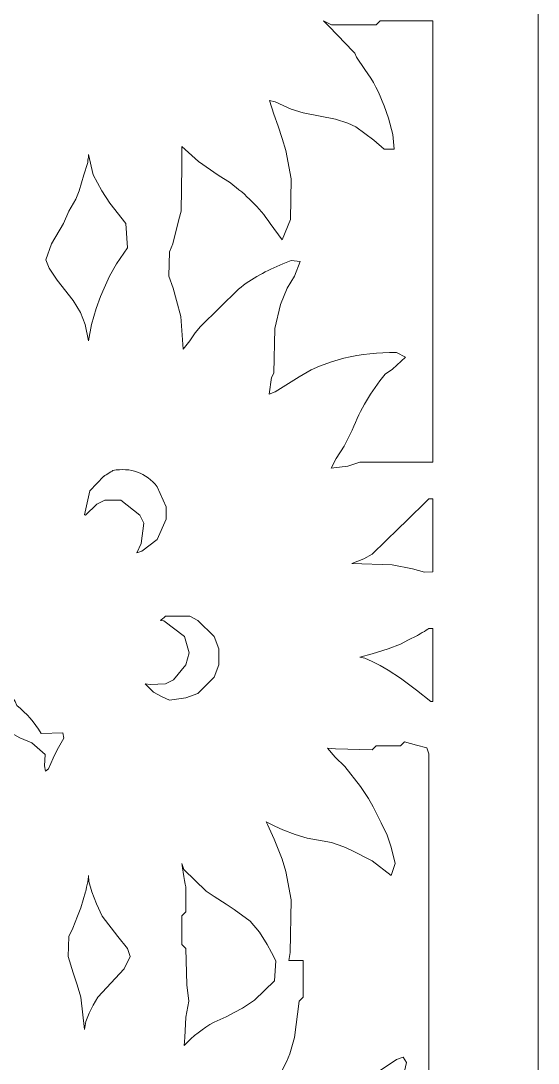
# Model space of a CAD drawing. Header units: centimetres. Extents: x -13.8 to 13.8, y -13.7 to 13.7.
# Drawn here: x 12.089 to 13.556, y -11.642 to -8.685 of the extents above; entities that cross this region are included whole.
import ezdxf

# ---------------------------------------------------------------- set-up
doc = ezdxf.new("R2010")
doc.units = ezdxf.units.CM
doc.header["$MEASUREMENT"] = 0
doc.layers.add('Layer 1', color=7, linetype='Continuous')

msp = doc.modelspace()

# ---------------------------------------------------------------- linework, layer by layer
at = {"layer": 'Layer 1', "lineweight": 0}
msp.add_lwpolyline([(0.73523, -13.67105), (13.55625, -13.67105), (13.55625, -0.86165), (0.73523, -0.86165), (0.73523, -13.67105)], close=True, dxfattribs=at)
at = {"layer": 'Layer 1', "color": 7, "lineweight": 0}
for points, knots in [([(12.94723, -8.68527), (12.94723, -8.68527), (12.97046, -8.6967), (12.97046, -8.6967), (12.97046, -8.6967), (12.97046, -8.6967), (13.09695, -8.6967), (13.09695, -8.6967), (13.09695, -8.6967), (13.09695, -8.6967), (13.10819, -8.68527), (13.10819, -8.68527), (13.10819, -8.68527), (13.10819, -8.68527), (13.25756, -8.68527), (13.25756, -8.68527), (13.25756, -8.68527), (13.25756, -8.68527), (13.25756, -9.93744), (13.25756, -9.93744), (13.25756, -9.93744), (13.25756, -9.93744), (13.05068, -9.93743), (13.05068, -9.93743), (13.05068, -9.93743), (13.05068, -9.93743), (13.0162, -9.94809), (13.0162, -9.94809), (13.0162, -9.94809), (13.0162, -9.94809), (12.96934, -9.95399), (12.96934, -9.95399), (12.96934, -9.95399), (12.96934, -9.95399), (12.98344, -9.92618), (12.98344, -9.92618), (12.98344, -9.92618), (12.98344, -9.92618), (13.00553, -9.8917), (13.00553, -9.8917), (13.00553, -9.8917), (13.00553, -9.8917), (13.02858, -9.84579), (13.02858, -9.84579), (13.02858, -9.84579), (13.05276, -9.78692), (13.08097, -9.73683), (13.12248, -9.68786), (13.12248, -9.68786), (13.12248, -9.68786), (13.14344, -9.67339), (13.14344, -9.67339), (13.14344, -9.67339), (13.14344, -9.67339), (13.18001, -9.6391), (13.18001, -9.6391), (13.18001, -9.6391), (13.18001, -9.6391), (13.15411, -9.62558), (13.15411, -9.62558), (13.15411, -9.62558), (13.10249, -9.62653), (13.05486, -9.63055), (13.00457, -9.64159), (13.00457, -9.64159), (13.00457, -9.64159), (12.97009, -9.65244), (12.97009, -9.65244), (12.97009, -9.65244), (12.97009, -9.65244), (12.93561, -9.66482), (12.93561, -9.66482), (12.93561, -9.66482), (12.93561, -9.66482), (12.91275, -9.67511), (12.91275, -9.67511), (12.91275, -9.67511), (12.91275, -9.67511), (12.87846, -9.69453), (12.87846, -9.69453), (12.87846, -9.69453), (12.87846, -9.69453), (12.81046, -9.73758), (12.81046, -9.73758), (12.81046, -9.73758), (12.81046, -9.73758), (12.79331, -9.74406), (12.79331, -9.74406), (12.79331, -9.74406), (12.79331, -9.74406), (12.79979, -9.69662), (12.79979, -9.69662), (12.79979, -9.69662), (12.79979, -9.69662), (12.80627, -9.68482), (12.80627, -9.68482), (12.80627, -9.68482), (12.80627, -9.68482), (12.8095, -9.55832), (12.8095, -9.55832), (12.8095, -9.55832), (12.8095, -9.55832), (12.82493, -9.48974), (12.82493, -9.48974), (12.82493, -9.48974), (12.82493, -9.48974), (12.84456, -9.44362), (12.84456, -9.44362), (12.84456, -9.44362), (12.84456, -9.44362), (12.86493, -9.40914), (12.86493, -9.40914), (12.86493, -9.40914), (12.86493, -9.40914), (12.88112, -9.36779), (12.88112, -9.36779), (12.88112, -9.36779), (12.88112, -9.36779), (12.85522, -9.36493), (12.85522, -9.36493), (12.85522, -9.36493), (12.85522, -9.36493), (12.83217, -9.37464), (12.83217, -9.37464), (12.83217, -9.37464), (12.78568, -9.3935), (12.74494, -9.41465), (12.70607, -9.44645), (12.70607, -9.44645), (12.70607, -9.44645), (12.59844, -9.55236), (12.59844, -9.55236), (12.59844, -9.55236), (12.59844, -9.55236), (12.58283, -9.5699), (12.58283, -9.5699), (12.58283, -9.5699), (12.58283, -9.5699), (12.56817, -9.59313), (12.56817, -9.59313), (12.56817, -9.59313), (12.56817, -9.59313), (12.54931, -9.6162), (12.54931, -9.6162), (12.54931, -9.6162), (12.54931, -9.6162), (12.54246, -9.52418), (12.54246, -9.52418), (12.54246, -9.52418), (12.54246, -9.52418), (12.53066, -9.47806), (12.53066, -9.47806), (12.53066, -9.47806), (12.53066, -9.47806), (12.52037, -9.44358), (12.52037, -9.44358), (12.52037, -9.44358), (12.52037, -9.44358), (12.50894, -9.4091), (12.50894, -9.4091), (12.50894, -9.4091), (12.50894, -9.4091), (12.51063, -9.34015), (12.51063, -9.34015), (12.51063, -9.34015), (12.51063, -9.34015), (12.52034, -9.3175), (12.52034, -9.3175), (12.52034, -9.3175), (12.52034, -9.3175), (12.53653, -9.24855), (12.53653, -9.24855), (12.53653, -9.24855), (12.53653, -9.24855), (12.54338, -9.22532), (12.54338, -9.22532), (12.54338, -9.22532), (12.54338, -9.22532), (12.54547, -9.09882), (12.54547, -9.09882), (12.54547, -9.09882), (12.54547, -9.09882), (12.54547, -9.04127), (12.54547, -9.04127), (12.54547, -9.04127), (12.54547, -9.04127), (12.59291, -9.08453), (12.59291, -9.08453), (12.59291, -9.08453), (12.59291, -9.08453), (12.64853, -9.12263), (12.64853, -9.12263), (12.64853, -9.12263), (12.64853, -9.12263), (12.68301, -9.14512), (12.68301, -9.14512), (12.68301, -9.14512), (12.72817, -9.17864), (12.76379, -9.2137), (12.79617, -9.25979), (12.79617, -9.25979), (12.79617, -9.25979), (12.83046, -9.30609), (12.83046, -9.30609), (12.83046, -9.30609), (12.83046, -9.30609), (12.85351, -9.24857), (12.85351, -9.24857), (12.85351, -9.24857), (12.85351, -9.24857), (12.85563, -9.13332), (12.85563, -9.13332), (12.85563, -9.13332), (12.85563, -9.13332), (12.84076, -9.05312), (12.84076, -9.05312), (12.84076, -9.05312), (12.84076, -9.05312), (12.83047, -9.01864), (12.83047, -9.01864), (12.83047, -9.01864), (12.83047, -9.01864), (12.81904, -8.98416), (12.81904, -8.98416), (12.81904, -8.98416), (12.81904, -8.98416), (12.80629, -8.94968), (12.80629, -8.94968), (12.80629, -8.94968), (12.80629, -8.94968), (12.79428, -8.91139), (12.79428, -8.91139), (12.79428, -8.91139), (12.79428, -8.91139), (12.81047, -8.9152), (12.81047, -8.9152), (12.81047, -8.9152), (12.81047, -8.9152), (12.85524, -8.9356), (12.85524, -8.9356), (12.85524, -8.9356), (12.85524, -8.9356), (12.88972, -8.94663), (12.88972, -8.94663), (12.88972, -8.94663), (12.88972, -8.94663), (12.98174, -8.96415), (12.98174, -8.96415), (12.98174, -8.96415), (12.98174, -8.96415), (13.01622, -8.97558), (13.01622, -8.97558), (13.01622, -8.97558), (13.01622, -8.97558), (13.03908, -8.98587), (13.03908, -8.98587), (13.03908, -8.98587), (13.03908, -8.98587), (13.09052, -9.02357), (13.09052, -9.02357), (13.09052, -9.02357), (13.09052, -9.02357), (13.11968, -9.0491), (13.11968, -9.0491), (13.11968, -9.0491), (13.11968, -9.0491), (13.1473, -9.04929), (13.1473, -9.04929), (13.1473, -9.04929), (13.1473, -9.04929), (13.14444, -9.00719), (13.14444, -9.00719), (13.14444, -9.00719), (13.14444, -9.00719), (13.13206, -8.9611), (13.13206, -8.9611), (13.13206, -8.9611), (13.13206, -8.9611), (13.11968, -8.92662), (13.11968, -8.92662), (13.11968, -8.92662), (13.10502, -8.88889), (13.0888, -8.85574), (13.06425, -8.82317), (13.06425, -8.82317), (13.06425, -8.82317), (13.04102, -8.78869), (13.04102, -8.78869), (13.04102, -8.78869), (13.04102, -8.78869), (13.03626, -8.77726), (13.03626, -8.77726), (13.03626, -8.77726), (13.03621, -8.77729), (12.95389, -8.69119), (12.94723, -8.68527)], [0, 0, 0, 0, 0.0133333, 0.0133333, 0.0133333, 0.0133333, 0.0266667, 0.0266667, 0.0266667, 0.0266667, 0.04, 0.04, 0.04, 0.04, 0.0533333, 0.0533333, 0.0533333, 0.0533333, 0.0666667, 0.0666667, 0.0666667, 0.0666667, 0.08, 0.08, 0.08, 0.08, 0.0933333, 0.0933333, 0.0933333, 0.0933333, 0.1066667, 0.1066667, 0.1066667, 0.1066667, 0.12, 0.12, 0.12, 0.12, 0.1333333, 0.1333333, 0.1333333, 0.1333333, 0.1466667, 0.1466667, 0.1466667, 0.1466667, 0.16, 0.16, 0.16, 0.16, 0.1733333, 0.1733333, 0.1733333, 0.1733333, 0.1866667, 0.1866667, 0.1866667, 0.1866667, 0.2, 0.2, 0.2, 0.2, 0.2133333, 0.2133333, 0.2133333, 0.2133333, 0.2266667, 0.2266667, 0.2266667, 0.2266667, 0.24, 0.24, 0.24, 0.24, 0.2533333, 0.2533333, 0.2533333, 0.2533333, 0.2666667, 0.2666667, 0.2666667, 0.2666667, 0.28, 0.28, 0.28, 0.28, 0.2933333, 0.2933333, 0.2933333, 0.2933333, 0.3066667, 0.3066667, 0.3066667, 0.3066667, 0.32, 0.32, 0.32, 0.32, 0.3333333, 0.3333333, 0.3333333, 0.3333333, 0.3466667, 0.3466667, 0.3466667, 0.3466667, 0.36, 0.36, 0.36, 0.36, 0.3733333, 0.3733333, 0.3733333, 0.3733333, 0.3866667, 0.3866667, 0.3866667, 0.3866667, 0.4, 0.4, 0.4, 0.4, 0.4133333, 0.4133333, 0.4133333, 0.4133333, 0.4266667, 0.4266667, 0.4266667, 0.4266667, 0.44, 0.44, 0.44, 0.44, 0.4533333, 0.4533333, 0.4533333, 0.4533333, 0.4666667, 0.4666667, 0.4666667, 0.4666667, 0.48, 0.48, 0.48, 0.48, 0.4933333, 0.4933333, 0.4933333, 0.4933333, 0.5066667, 0.5066667, 0.5066667, 0.5066667, 0.52, 0.52, 0.52, 0.52, 0.5333333, 0.5333333, 0.5333333, 0.5333333, 0.5466667, 0.5466667, 0.5466667, 0.5466667, 0.56, 0.56, 0.56, 0.56, 0.5733333, 0.5733333, 0.5733333, 0.5733333, 0.5866667, 0.5866667, 0.5866667, 0.5866667, 0.6, 0.6, 0.6, 0.6, 0.6133333, 0.6133333, 0.6133333, 0.6133333, 0.6266667, 0.6266667, 0.6266667, 0.6266667, 0.64, 0.64, 0.64, 0.64, 0.6533333, 0.6533333, 0.6533333, 0.6533333, 0.6666667, 0.6666667, 0.6666667, 0.6666667, 0.68, 0.68, 0.68, 0.68, 0.6933333, 0.6933333, 0.6933333, 0.6933333, 0.7066667, 0.7066667, 0.7066667, 0.7066667, 0.72, 0.72, 0.72, 0.72, 0.7333333, 0.7333333, 0.7333333, 0.7333333, 0.7466667, 0.7466667, 0.7466667, 0.7466667, 0.76, 0.76, 0.76, 0.76, 0.7733333, 0.7733333, 0.7733333, 0.7733333, 0.7866667, 0.7866667, 0.7866667, 0.7866667, 0.8, 0.8, 0.8, 0.8, 0.8133333, 0.8133333, 0.8133333, 0.8133333, 0.8266667, 0.8266667, 0.8266667, 0.8266667, 0.84, 0.84, 0.84, 0.84, 0.8533333, 0.8533333, 0.8533333, 0.8533333, 0.8666667, 0.8666667, 0.8666667, 0.8666667, 0.88, 0.88, 0.88, 0.88, 0.8933333, 0.8933333, 0.8933333, 0.8933333, 0.9066667, 0.9066667, 0.9066667, 0.9066667, 0.92, 0.92, 0.92, 0.92, 0.9333333, 0.9333333, 0.9333333, 0.9333333, 0.9466667, 0.9466667, 0.9466667, 0.9466667, 0.96, 0.96, 0.96, 0.96, 0.9733333, 0.9733333, 0.9733333, 0.9733333, 1, 1, 1, 1]), ([(12.28106, -9.06455), (12.28106, -9.06455), (12.29421, -9.1221), (12.29421, -9.1221), (12.29421, -9.1221), (12.29421, -9.1221), (12.30583, -9.14515), (12.30583, -9.14515), (12.30583, -9.14515), (12.30583, -9.14515), (12.3184, -9.16782), (12.3184, -9.16782), (12.3184, -9.16782), (12.3184, -9.16782), (12.34145, -9.2023), (12.34145, -9.2023), (12.34145, -9.2023), (12.34145, -9.2023), (12.38622, -9.25985), (12.38622, -9.25985), (12.38622, -9.25985), (12.38622, -9.25985), (12.39172, -9.3288), (12.39172, -9.3288), (12.39172, -9.3288), (12.39172, -9.3288), (12.36029, -9.37471), (12.36029, -9.37471), (12.36029, -9.37471), (12.36029, -9.37471), (12.34029, -9.40919), (12.34029, -9.40919), (12.34029, -9.40919), (12.34029, -9.40919), (12.32486, -9.44367), (12.32486, -9.44367), (12.32486, -9.44367), (12.32486, -9.44367), (12.31457, -9.46672), (12.31457, -9.46672), (12.31457, -9.46672), (12.31457, -9.46672), (12.30219, -9.5012), (12.30219, -9.5012), (12.30219, -9.5012), (12.30219, -9.5012), (12.28944, -9.54692), (12.28944, -9.54692), (12.28944, -9.54692), (12.28944, -9.54692), (12.28105, -9.59283), (12.28105, -9.59283), (12.28105, -9.59283), (12.28105, -9.59283), (12.27134, -9.54692), (12.27134, -9.54692), (12.27134, -9.54692), (12.27134, -9.54692), (12.258, -9.51263), (12.258, -9.51263), (12.258, -9.51263), (12.258, -9.51263), (12.23704, -9.47815), (12.23704, -9.47815), (12.23704, -9.47815), (12.23704, -9.47815), (12.19188, -9.42081), (12.19188, -9.42081), (12.19188, -9.42081), (12.19188, -9.42081), (12.16902, -9.38633), (12.16902, -9.38633), (12.16902, -9.38633), (12.16902, -9.38633), (12.15949, -9.36328), (12.15949, -9.36328), (12.15949, -9.36328), (12.15949, -9.36328), (12.17568, -9.31756), (12.17568, -9.31756), (12.17568, -9.31756), (12.17568, -9.31756), (12.20997, -9.25983), (12.20997, -9.25983), (12.20997, -9.25983), (12.20997, -9.25983), (12.22521, -9.22535), (12.22521, -9.22535), (12.22521, -9.22535), (12.22521, -9.22535), (12.24445, -9.19106), (12.24445, -9.19106), (12.24445, -9.19106), (12.24445, -9.19106), (12.25416, -9.16783), (12.25416, -9.16783), (12.25416, -9.16783), (12.25416, -9.16783), (12.26768, -9.12211), (12.26768, -9.12211), (12.26768, -9.12211), (12.26768, -9.12211), (12.27797, -9.09028), (12.27797, -9.09028), (12.27797, -9.09028), (12.27799, -9.09029), (12.28011, -9.07143), (12.28106, -9.06455)], [0, 0, 0, 0, 0.0357143, 0.0357143, 0.0357143, 0.0357143, 0.0714286, 0.0714286, 0.0714286, 0.0714286, 0.1071429, 0.1071429, 0.1071429, 0.1071429, 0.1428571, 0.1428571, 0.1428571, 0.1428571, 0.1785714, 0.1785714, 0.1785714, 0.1785714, 0.2142857, 0.2142857, 0.2142857, 0.2142857, 0.25, 0.25, 0.25, 0.25, 0.2857143, 0.2857143, 0.2857143, 0.2857143, 0.3214286, 0.3214286, 0.3214286, 0.3214286, 0.3571429, 0.3571429, 0.3571429, 0.3571429, 0.3928571, 0.3928571, 0.3928571, 0.3928571, 0.4285714, 0.4285714, 0.4285714, 0.4285714, 0.4642857, 0.4642857, 0.4642857, 0.4642857, 0.5, 0.5, 0.5, 0.5, 0.5357143, 0.5357143, 0.5357143, 0.5357143, 0.5714286, 0.5714286, 0.5714286, 0.5714286, 0.6071429, 0.6071429, 0.6071429, 0.6071429, 0.6428571, 0.6428571, 0.6428571, 0.6428571, 0.6785714, 0.6785714, 0.6785714, 0.6785714, 0.7142857, 0.7142857, 0.7142857, 0.7142857, 0.75, 0.75, 0.75, 0.75, 0.7857143, 0.7857143, 0.7857143, 0.7857143, 0.8214286, 0.8214286, 0.8214286, 0.8214286, 0.8571429, 0.8571429, 0.8571429, 0.8571429, 0.8928571, 0.8928571, 0.8928571, 0.8928571, 0.9285714, 0.9285714, 0.9285714, 0.9285714, 1, 1, 1, 1]), ([(12.35001, -9.96066), (12.39935, -9.95132), (12.44412, -9.96656), (12.47555, -10.00657), (12.47555, -10.00657), (12.47555, -10.00657), (12.5009, -10.06391), (12.5009, -10.06391), (12.5009, -10.06391), (12.5009, -10.06391), (12.5009, -10.09839), (12.5009, -10.09839), (12.5009, -10.09839), (12.5009, -10.09839), (12.47555, -10.15591), (12.47555, -10.15591), (12.47555, -10.15591), (12.47555, -10.15591), (12.43211, -10.18943), (12.43211, -10.18943), (12.43211, -10.18943), (12.43211, -10.18943), (12.41782, -10.19419), (12.41782, -10.19419), (12.41782, -10.19419), (12.41782, -10.19419), (12.43041, -10.16733), (12.43041, -10.16733), (12.43041, -10.16733), (12.43041, -10.16733), (12.43784, -10.11018), (12.43784, -10.11018), (12.43784, -10.11018), (12.43784, -10.11018), (12.42622, -10.08695), (12.42622, -10.08695), (12.42622, -10.08695), (12.42622, -10.08695), (12.37269, -10.04504), (12.37269, -10.04504), (12.37269, -10.04504), (12.37269, -10.04504), (12.32699, -10.04504), (12.32699, -10.04504), (12.32699, -10.04504), (12.32699, -10.04504), (12.30394, -10.05628), (12.30394, -10.05628), (12.30394, -10.05628), (12.30394, -10.05628), (12.27251, -10.08695), (12.27251, -10.08695), (12.27251, -10.08695), (12.27251, -10.08695), (12.26965, -10.08676), (12.26965, -10.08676), (12.26965, -10.08676), (12.26965, -10.08676), (12.28489, -10.01818), (12.28489, -10.01818), (12.28489, -10.01818), (12.28489, -10.01818), (12.32376, -9.97704), (12.32376, -9.97704), (12.32376, -9.97704), (12.32371, -9.97707), (12.34525, -9.96429), (12.35001, -9.96066)], [0, 0, 0, 0, 0.0555556, 0.0555556, 0.0555556, 0.0555556, 0.1111111, 0.1111111, 0.1111111, 0.1111111, 0.1666667, 0.1666667, 0.1666667, 0.1666667, 0.2222222, 0.2222222, 0.2222222, 0.2222222, 0.2777778, 0.2777778, 0.2777778, 0.2777778, 0.3333333, 0.3333333, 0.3333333, 0.3333333, 0.3888889, 0.3888889, 0.3888889, 0.3888889, 0.4444444, 0.4444444, 0.4444444, 0.4444444, 0.5, 0.5, 0.5, 0.5, 0.5555556, 0.5555556, 0.5555556, 0.5555556, 0.6111111, 0.6111111, 0.6111111, 0.6111111, 0.6666667, 0.6666667, 0.6666667, 0.6666667, 0.7222222, 0.7222222, 0.7222222, 0.7222222, 0.7777778, 0.7777778, 0.7777778, 0.7777778, 0.8333333, 0.8333333, 0.8333333, 0.8333333, 0.8888889, 0.8888889, 0.8888889, 0.8888889, 1, 1, 1, 1]), ([(13.24613, -10.04088), (13.24613, -10.04088), (13.25756, -10.04088), (13.25756, -10.04088), (13.25756, -10.04088), (13.25756, -10.04088), (13.25756, -10.24776), (13.25756, -10.24776), (13.25756, -10.24776), (13.25756, -10.24776), (13.23375, -10.24911), (13.23375, -10.24911), (13.23375, -10.24911), (13.23375, -10.24911), (13.20004, -10.2394), (13.20004, -10.2394), (13.20004, -10.2394), (13.20004, -10.2394), (13.14231, -10.22778), (13.14231, -10.22778), (13.14231, -10.22778), (13.14231, -10.22778), (13.02801, -10.22453), (13.02801, -10.22453), (13.02801, -10.22453), (13.02801, -10.22453), (13.06211, -10.21159), (13.06211, -10.21159), (13.06211, -10.21159), (13.06211, -10.21159), (13.08516, -10.19807), (13.08516, -10.19807), (13.08516, -10.19807), (13.08515, -10.19805), (13.24136, -10.04697), (13.24613, -10.04088)], [0, 0, 0, 0, 0.1, 0.1, 0.1, 0.1, 0.2, 0.2, 0.2, 0.2, 0.3, 0.3, 0.3, 0.3, 0.4, 0.4, 0.4, 0.4, 0.5, 0.5, 0.5, 0.5, 0.6, 0.6, 0.6, 0.6, 0.7, 0.7, 0.7, 0.7, 0.8, 0.8, 0.8, 0.8, 1, 1, 1, 1]), ([(11.89053, -10.06393), (11.89053, -10.06393), (11.91339, -10.07954), (11.91339, -10.07954), (11.91339, -10.07954), (11.91339, -10.07954), (11.95911, -10.1005), (11.95911, -10.1005), (11.95911, -10.1005), (11.95911, -10.1005), (12.00121, -10.11497), (12.00121, -10.11497), (12.00121, -10.11497), (12.00121, -10.11497), (12.00806, -10.12812), (12.00806, -10.12812), (12.00806, -10.12812), (12.00806, -10.12812), (11.96234, -10.13878), (11.96234, -10.13878), (11.96234, -10.13878), (11.96234, -10.13878), (11.94787, -10.16736), (11.94787, -10.16736), (11.94787, -10.16736), (11.94787, -10.16736), (11.94787, -10.29346), (11.94787, -10.29346), (11.94787, -10.29346), (11.94787, -10.29346), (11.95949, -10.30529), (11.95949, -10.30529), (11.95949, -10.30529), (11.95949, -10.30529), (11.97359, -10.42036), (11.97359, -10.42036), (11.97359, -10.42036), (11.97359, -10.42036), (11.98502, -10.45484), (11.98502, -10.45484), (11.98502, -10.45484), (11.98502, -10.45484), (12.0033, -10.48932), (12.0033, -10.48932), (12.0033, -10.48932), (12.0033, -10.48932), (12.01473, -10.51197), (12.01473, -10.51197), (12.01473, -10.51197), (12.01473, -10.51197), (12.02539, -10.53504), (12.02539, -10.53504), (12.02539, -10.53504), (12.02539, -10.53504), (12.0492, -10.58095), (12.0492, -10.58095), (12.0492, -10.58095), (12.0492, -10.58095), (12.07225, -10.61543), (12.07225, -10.61543), (12.07225, -10.61543), (12.07225, -10.61543), (12.07701, -10.62726), (12.07701, -10.62726), (12.07701, -10.62726), (12.1054, -10.65031), (12.12768, -10.67449), (12.14596, -10.70632), (12.14596, -10.70632), (12.14596, -10.70632), (12.20806, -10.70479), (12.20806, -10.70479), (12.20806, -10.70479), (12.20806, -10.70479), (12.2111, -10.71984), (12.2111, -10.71984), (12.2111, -10.71984), (12.2111, -10.71984), (12.19186, -10.75336), (12.19186, -10.75336), (12.19186, -10.75336), (12.19186, -10.75336), (12.18043, -10.77641), (12.18043, -10.77641), (12.18043, -10.77641), (12.18043, -10.77641), (12.16691, -10.80708), (12.16691, -10.80708), (12.16691, -10.80708), (12.16691, -10.80708), (12.15834, -10.81356), (12.15834, -10.81356), (12.15834, -10.81356), (12.15834, -10.81356), (12.15625, -10.79851), (12.15625, -10.79851), (12.15625, -10.79851), (12.15625, -10.79851), (12.15739, -10.76612), (12.15739, -10.76612), (12.15739, -10.76612), (12.15739, -10.76612), (12.12006, -10.73336), (12.12006, -10.73336), (12.12006, -10.73336), (12.12006, -10.73336), (12.08558, -10.71889), (12.08558, -10.71889), (12.08558, -10.71889), (12.08558, -10.71889), (12.0511, -10.69889), (12.0511, -10.69889), (12.0511, -10.69889), (12.0511, -10.69889), (12.01662, -10.68061), (12.01662, -10.68061), (12.01662, -10.68061), (12.01662, -10.68061), (11.9505, -10.61547), (11.9505, -10.61547), (11.9505, -10.61547), (11.9505, -10.61547), (11.92785, -10.58099), (11.92785, -10.58099), (11.92785, -10.58099), (11.92785, -10.58099), (11.9151, -10.55834), (11.9151, -10.55834), (11.9151, -10.55834), (11.9151, -10.55834), (11.89986, -10.52386), (11.89986, -10.52386), (11.89986, -10.52386), (11.89986, -10.52386), (11.88271, -10.48938), (11.88271, -10.48938), (11.88271, -10.48938), (11.88271, -10.48938), (11.87033, -10.44308), (11.87033, -10.44308), (11.87033, -10.44308), (11.87033, -10.44308), (11.8589, -10.37429), (11.8589, -10.37429), (11.8589, -10.37429), (11.8589, -10.37429), (11.85776, -10.35143), (11.85776, -10.35143), (11.85776, -10.35143), (11.85776, -10.35143), (11.86443, -10.31695), (11.86443, -10.31695), (11.86443, -10.31695), (11.86443, -10.31695), (11.87033, -10.25943), (11.87033, -10.25943), (11.87033, -10.25943), (11.87033, -10.25943), (11.88062, -10.22495), (11.88062, -10.22495), (11.88062, -10.22495), (11.88062, -10.22495), (11.89396, -10.19047), (11.89396, -10.19047), (11.89396, -10.19047), (11.89396, -10.19047), (11.91986, -10.14475), (11.91986, -10.14475), (11.91986, -10.14475), (11.91986, -10.14475), (11.88538, -10.08702), (11.88538, -10.08702), (11.88538, -10.08702), (11.88537, -10.08698), (11.88881, -10.06943), (11.89053, -10.06393)], [0, 0, 0, 0, 0.0222222, 0.0222222, 0.0222222, 0.0222222, 0.0444444, 0.0444444, 0.0444444, 0.0444444, 0.0666667, 0.0666667, 0.0666667, 0.0666667, 0.0888889, 0.0888889, 0.0888889, 0.0888889, 0.1111111, 0.1111111, 0.1111111, 0.1111111, 0.1333333, 0.1333333, 0.1333333, 0.1333333, 0.1555556, 0.1555556, 0.1555556, 0.1555556, 0.1777778, 0.1777778, 0.1777778, 0.1777778, 0.2, 0.2, 0.2, 0.2, 0.2222222, 0.2222222, 0.2222222, 0.2222222, 0.2444444, 0.2444444, 0.2444444, 0.2444444, 0.2666667, 0.2666667, 0.2666667, 0.2666667, 0.2888889, 0.2888889, 0.2888889, 0.2888889, 0.3111111, 0.3111111, 0.3111111, 0.3111111, 0.3333333, 0.3333333, 0.3333333, 0.3333333, 0.3555556, 0.3555556, 0.3555556, 0.3555556, 0.3777778, 0.3777778, 0.3777778, 0.3777778, 0.4, 0.4, 0.4, 0.4, 0.4222222, 0.4222222, 0.4222222, 0.4222222, 0.4444444, 0.4444444, 0.4444444, 0.4444444, 0.4666667, 0.4666667, 0.4666667, 0.4666667, 0.4888889, 0.4888889, 0.4888889, 0.4888889, 0.5111111, 0.5111111, 0.5111111, 0.5111111, 0.5333333, 0.5333333, 0.5333333, 0.5333333, 0.5555556, 0.5555556, 0.5555556, 0.5555556, 0.5777778, 0.5777778, 0.5777778, 0.5777778, 0.6, 0.6, 0.6, 0.6, 0.6222222, 0.6222222, 0.6222222, 0.6222222, 0.6444444, 0.6444444, 0.6444444, 0.6444444, 0.6666667, 0.6666667, 0.6666667, 0.6666667, 0.6888889, 0.6888889, 0.6888889, 0.6888889, 0.7111111, 0.7111111, 0.7111111, 0.7111111, 0.7333333, 0.7333333, 0.7333333, 0.7333333, 0.7555556, 0.7555556, 0.7555556, 0.7555556, 0.7777778, 0.7777778, 0.7777778, 0.7777778, 0.8, 0.8, 0.8, 0.8, 0.8222222, 0.8222222, 0.8222222, 0.8222222, 0.8444444, 0.8444444, 0.8444444, 0.8444444, 0.8666667, 0.8666667, 0.8666667, 0.8666667, 0.8888889, 0.8888889, 0.8888889, 0.8888889, 0.9111111, 0.9111111, 0.9111111, 0.9111111, 0.9333333, 0.9333333, 0.9333333, 0.9333333, 0.9555556, 0.9555556, 0.9555556, 0.9555556, 1, 1, 1, 1]), ([(12.49918, -10.37423), (12.49918, -10.37423), (12.56813, -10.37423), (12.56813, -10.37423), (12.56813, -10.37423), (12.56813, -10.37423), (12.59099, -10.38585), (12.59099, -10.38585), (12.59099, -10.38585), (12.59099, -10.38585), (12.63711, -10.43176), (12.63711, -10.43176), (12.63711, -10.43176), (12.63711, -10.43176), (12.65063, -10.46624), (12.65063, -10.46624), (12.65063, -10.46624), (12.65063, -10.46624), (12.65063, -10.51196), (12.65063, -10.51196), (12.65063, -10.51196), (12.65063, -10.51196), (12.63711, -10.54644), (12.63711, -10.54644), (12.63711, -10.54644), (12.63711, -10.54644), (12.59099, -10.59274), (12.59099, -10.59274), (12.59099, -10.59274), (12.59099, -10.59274), (12.55651, -10.60568), (12.55651, -10.60568), (12.55651, -10.60568), (12.55651, -10.60568), (12.5106, -10.61158), (12.5106, -10.61158), (12.5106, -10.61158), (12.5106, -10.61158), (12.48755, -10.60187), (12.48755, -10.60187), (12.48755, -10.60187), (12.48755, -10.60187), (12.46469, -10.58893), (12.46469, -10.58893), (12.46469, -10.58893), (12.46469, -10.58893), (12.44162, -10.5657), (12.44162, -10.5657), (12.44162, -10.5657), (12.44162, -10.5657), (12.45517, -10.56761), (12.45517, -10.56761), (12.45517, -10.56761), (12.45517, -10.56761), (12.49917, -10.56552), (12.49917, -10.56552), (12.49917, -10.56552), (12.49917, -10.56552), (12.52203, -10.55449), (12.52203, -10.55449), (12.52203, -10.55449), (12.52203, -10.55449), (12.55651, -10.512), (12.55651, -10.512), (12.55651, -10.512), (12.55651, -10.512), (12.56604, -10.47752), (12.56604, -10.47752), (12.56604, -10.47752), (12.56604, -10.47752), (12.5527, -10.4318), (12.5527, -10.4318), (12.5527, -10.4318), (12.5527, -10.4318), (12.49441, -10.38703), (12.49441, -10.38703), (12.49441, -10.38703), (12.49441, -10.38703), (12.4847, -10.38589), (12.4847, -10.38589), (12.4847, -10.38589), (12.48468, -10.38588), (12.49614, -10.3773), (12.49918, -10.37423)], [0, 0, 0, 0, 0.0454545, 0.0454545, 0.0454545, 0.0454545, 0.0909091, 0.0909091, 0.0909091, 0.0909091, 0.1363636, 0.1363636, 0.1363636, 0.1363636, 0.1818182, 0.1818182, 0.1818182, 0.1818182, 0.2272727, 0.2272727, 0.2272727, 0.2272727, 0.2727273, 0.2727273, 0.2727273, 0.2727273, 0.3181818, 0.3181818, 0.3181818, 0.3181818, 0.3636364, 0.3636364, 0.3636364, 0.3636364, 0.4090909, 0.4090909, 0.4090909, 0.4090909, 0.4545455, 0.4545455, 0.4545455, 0.4545455, 0.5, 0.5, 0.5, 0.5, 0.5454545, 0.5454545, 0.5454545, 0.5454545, 0.5909091, 0.5909091, 0.5909091, 0.5909091, 0.6363636, 0.6363636, 0.6363636, 0.6363636, 0.6818182, 0.6818182, 0.6818182, 0.6818182, 0.7272727, 0.7272727, 0.7272727, 0.7272727, 0.7727273, 0.7727273, 0.7727273, 0.7727273, 0.8181818, 0.8181818, 0.8181818, 0.8181818, 0.8636364, 0.8636364, 0.8636364, 0.8636364, 0.9090909, 0.9090909, 0.9090909, 0.9090909, 1, 1, 1, 1]), ([(13.24613, -10.40855), (13.24613, -10.40855), (13.25756, -10.40855), (13.25756, -10.40855), (13.25756, -10.40855), (13.25756, -10.40855), (13.25756, -10.61543), (13.25756, -10.61543), (13.25756, -10.61543), (13.25756, -10.61543), (13.25166, -10.61583), (13.25166, -10.61583), (13.25166, -10.61583), (13.25166, -10.61583), (13.21128, -10.584), (13.21128, -10.584), (13.21128, -10.584), (13.21128, -10.584), (13.16556, -10.54952), (13.16556, -10.54952), (13.16556, -10.54952), (13.16556, -10.54952), (13.13108, -10.52647), (13.13108, -10.52647), (13.13108, -10.52647), (13.13108, -10.52647), (13.10785, -10.51409), (13.10785, -10.51409), (13.10785, -10.51409), (13.10785, -10.51409), (13.08518, -10.50247), (13.08518, -10.50247), (13.08518, -10.50247), (13.08518, -10.50247), (13.06422, -10.49313), (13.06422, -10.49313), (13.06422, -10.49313), (13.06422, -10.49313), (13.0507, -10.49027), (13.0507, -10.49027), (13.0507, -10.49027), (13.0507, -10.49027), (13.08518, -10.48074), (13.08518, -10.48074), (13.08518, -10.48074), (13.08518, -10.48074), (13.13109, -10.46685), (13.13109, -10.46685), (13.13109, -10.46685), (13.13109, -10.46685), (13.16557, -10.45275), (13.16557, -10.45275), (13.16557, -10.45275), (13.16557, -10.45275), (13.18862, -10.44132), (13.18862, -10.44132), (13.18862, -10.44132), (13.18862, -10.44132), (13.21243, -10.4297), (13.21243, -10.4297), (13.21243, -10.4297), (13.21239, -10.42969), (13.24136, -10.41236), (13.24613, -10.40855)], [0, 0, 0, 0, 0.0588235, 0.0588235, 0.0588235, 0.0588235, 0.1176471, 0.1176471, 0.1176471, 0.1176471, 0.1764706, 0.1764706, 0.1764706, 0.1764706, 0.2352941, 0.2352941, 0.2352941, 0.2352941, 0.2941176, 0.2941176, 0.2941176, 0.2941176, 0.3529412, 0.3529412, 0.3529412, 0.3529412, 0.4117647, 0.4117647, 0.4117647, 0.4117647, 0.4705882, 0.4705882, 0.4705882, 0.4705882, 0.5294118, 0.5294118, 0.5294118, 0.5294118, 0.5882353, 0.5882353, 0.5882353, 0.5882353, 0.6470588, 0.6470588, 0.6470588, 0.6470588, 0.7058824, 0.7058824, 0.7058824, 0.7058824, 0.7647059, 0.7647059, 0.7647059, 0.7647059, 0.8235294, 0.8235294, 0.8235294, 0.8235294, 0.8823529, 0.8823529, 0.8823529, 0.8823529, 1, 1, 1, 1]), ([(13.17715, -10.7301), (13.17715, -10.7301), (13.21067, -10.73981), (13.21067, -10.73981), (13.21067, -10.73981), (13.21067, -10.73981), (13.24023, -10.74743), (13.24023, -10.74743), (13.24023, -10.74743), (13.24023, -10.74743), (13.24613, -10.76457), (13.24613, -10.76457), (13.24613, -10.76457), (13.24613, -10.76457), (13.24613, -12.01674), (13.24613, -12.01674), (13.24613, -12.01674), (13.24613, -12.01674), (13.22192, -12.02777), (13.22192, -12.02777), (13.22192, -12.02777), (13.22192, -12.02777), (13.17678, -12.01999), (13.17678, -12.01999), (13.17678, -12.01999), (13.17678, -12.01999), (13.11963, -12.00854), (13.11963, -12.00854), (13.11963, -12.00854), (13.11963, -12.00854), (13.06211, -11.99711), (13.06211, -11.99711), (13.06211, -11.99711), (13.06211, -11.99711), (12.94723, -11.99407), (12.94723, -11.99407), (12.94723, -11.99407), (12.94723, -11.99407), (12.96075, -11.97883), (12.96075, -11.97883), (12.96075, -11.97883), (12.96075, -11.97883), (13.07087, -11.86778), (13.07087, -11.86778), (13.07087, -11.86778), (13.07087, -11.86778), (13.09486, -11.83349), (13.09486, -11.83349), (13.09486, -11.83349), (13.09486, -11.83349), (13.11659, -11.79899), (13.11659, -11.79899), (13.11659, -11.79899), (13.11659, -11.79899), (13.13315, -11.76451), (13.13315, -11.76451), (13.13315, -11.76451), (13.13315, -11.76451), (13.15201, -11.73004), (13.15201, -11.73004), (13.15201, -11.73004), (13.15201, -11.73004), (13.16268, -11.70699), (13.16268, -11.70699), (13.16268, -11.70699), (13.16268, -11.70699), (13.17506, -11.67252), (13.17506, -11.67252), (13.17506, -11.67252), (13.17506, -11.67252), (13.18268, -11.63974), (13.18268, -11.63974), (13.18268, -11.63974), (13.18268, -11.63974), (13.17297, -11.6245), (13.17297, -11.6245), (13.17297, -11.6245), (13.17297, -11.6245), (13.1541, -11.63153), (13.1541, -11.63153), (13.1541, -11.63153), (13.1541, -11.63153), (13.10783, -11.66223), (13.10783, -11.66223), (13.10783, -11.66223), (13.10783, -11.66223), (13.08515, -11.67516), (13.08515, -11.67516), (13.08515, -11.67516), (13.08515, -11.67516), (13.03906, -11.69728), (13.03906, -11.69728), (13.03906, -11.69728), (13.03906, -11.69728), (12.99313, -11.70966), (12.99313, -11.70966), (12.99313, -11.70966), (12.99313, -11.70966), (12.94723, -11.71842), (12.94723, -11.71842), (12.94723, -11.71842), (12.94723, -11.71842), (12.87846, -11.72737), (12.87846, -11.72737), (12.87846, -11.72737), (12.87846, -11.72737), (12.80948, -11.75099), (12.80948, -11.75099), (12.80948, -11.75099), (12.80948, -11.75099), (12.7912, -11.75803), (12.7912, -11.75803), (12.7912, -11.75803), (12.7912, -11.75803), (12.78453, -11.75689), (12.78453, -11.75689), (12.78453, -11.75689), (12.78453, -11.75689), (12.80073, -11.71842), (12.80073, -11.71842), (12.80073, -11.71842), (12.80073, -11.71842), (12.82398, -11.67252), (12.82398, -11.67252), (12.82398, -11.67252), (12.82398, -11.67252), (12.84187, -11.63802), (12.84187, -11.63802), (12.84187, -11.63802), (12.84187, -11.63802), (12.85139, -11.61497), (12.85139, -11.61497), (12.85139, -11.61497), (12.85139, -11.61497), (12.86494, -11.56907), (12.86494, -11.56907), (12.86494, -11.56907), (12.86494, -11.56907), (12.87846, -11.46543), (12.87846, -11.46543), (12.87846, -11.46543), (12.87846, -11.46543), (12.89008, -11.454), (12.89008, -11.454), (12.89008, -11.454), (12.89008, -11.454), (12.89008, -11.35057), (12.89008, -11.35057), (12.89008, -11.35057), (12.89008, -11.35057), (12.84875, -11.35057), (12.84875, -11.35057), (12.84875, -11.35057), (12.84875, -11.35057), (12.85256, -11.3279), (12.85256, -11.3279), (12.85256, -11.3279), (12.85256, -11.3279), (12.85579, -11.17817), (12.85579, -11.17817), (12.85579, -11.17817), (12.85579, -11.17817), (12.84076, -11.09795), (12.84076, -11.09795), (12.84076, -11.09795), (12.84076, -11.09795), (12.83044, -11.06347), (12.83044, -11.06347), (12.83044, -11.06347), (12.83044, -11.06347), (12.80739, -11.00632), (12.80739, -11.00632), (12.80739, -11.00632), (12.80739, -11.00632), (12.78837, -10.96423), (12.78837, -10.96423), (12.78837, -10.96423), (12.78837, -10.96423), (12.78453, -10.95738), (12.78453, -10.95738), (12.78453, -10.95738), (12.78453, -10.95738), (12.80948, -10.96899), (12.80948, -10.96899), (12.80948, -10.96899), (12.80948, -10.96899), (12.83216, -10.98002), (12.83216, -10.98002), (12.83216, -10.98002), (12.83216, -10.98002), (12.86666, -10.9928), (12.86666, -10.9928), (12.86666, -10.9928), (12.86666, -10.9928), (12.90114, -11.00347), (12.90114, -11.00347), (12.90114, -11.00347), (12.90114, -11.00347), (12.97009, -11.01566), (12.97009, -11.01566), (12.97009, -11.01566), (12.97009, -11.01566), (13.00456, -11.02805), (13.00456, -11.02805), (13.00456, -11.02805), (13.00456, -11.02805), (13.02763, -11.03871), (13.02763, -11.03871), (13.02763, -11.03871), (13.02763, -11.03871), (13.08515, -11.06765), (13.08515, -11.06765), (13.08515, -11.06765), (13.08515, -11.06765), (13.13963, -11.10938), (13.13963, -11.10938), (13.13963, -11.10938), (13.13963, -11.10938), (13.15106, -11.07527), (13.15106, -11.07527), (13.15106, -11.07527), (13.15106, -11.07527), (13.13963, -11.029), (13.13963, -11.029), (13.13963, -11.029), (13.13963, -11.029), (13.1282, -10.99452), (13.1282, -10.99452), (13.1282, -10.99452), (13.1282, -10.99452), (13.11106, -10.96002), (13.11106, -10.96002), (13.11106, -10.96002), (13.11106, -10.96002), (13.08801, -10.9143), (13.08801, -10.9143), (13.08801, -10.9143), (13.08801, -10.9143), (13.07449, -10.89107), (13.07449, -10.89107), (13.07449, -10.89107), (13.07449, -10.89107), (13.0524, -10.8566), (13.0524, -10.8566), (13.0524, -10.8566), (13.0524, -10.8566), (13.00763, -10.80058), (13.00763, -10.80058), (13.00763, -10.80058), (13.00763, -10.80058), (12.98078, -10.77333), (12.98078, -10.77333), (12.98078, -10.77333), (12.98078, -10.77333), (12.95866, -10.74838), (12.95866, -10.74838), (12.95866, -10.74838), (12.95866, -10.74838), (12.9817, -10.7505), (12.9817, -10.7505), (12.9817, -10.7505), (12.9817, -10.7505), (13.08515, -10.75333), (13.08515, -10.75333), (13.08515, -10.75333), (13.08515, -10.75333), (13.09698, -10.74153), (13.09698, -10.74153), (13.09698, -10.74153), (13.09698, -10.74153), (13.16572, -10.74153), (13.16572, -10.74153), (13.16572, -10.74153), (13.16572, -10.74153), (13.17715, -10.7301), (13.17715, -10.7301)], [0, 0, 0, 0, 0.0142857, 0.0142857, 0.0142857, 0.0142857, 0.0285714, 0.0285714, 0.0285714, 0.0285714, 0.0428571, 0.0428571, 0.0428571, 0.0428571, 0.0571429, 0.0571429, 0.0571429, 0.0571429, 0.0714286, 0.0714286, 0.0714286, 0.0714286, 0.0857143, 0.0857143, 0.0857143, 0.0857143, 0.1, 0.1, 0.1, 0.1, 0.1142857, 0.1142857, 0.1142857, 0.1142857, 0.1285714, 0.1285714, 0.1285714, 0.1285714, 0.1428571, 0.1428571, 0.1428571, 0.1428571, 0.1571429, 0.1571429, 0.1571429, 0.1571429, 0.1714286, 0.1714286, 0.1714286, 0.1714286, 0.1857143, 0.1857143, 0.1857143, 0.1857143, 0.2, 0.2, 0.2, 0.2, 0.2142857, 0.2142857, 0.2142857, 0.2142857, 0.2285714, 0.2285714, 0.2285714, 0.2285714, 0.2428571, 0.2428571, 0.2428571, 0.2428571, 0.2571429, 0.2571429, 0.2571429, 0.2571429, 0.2714286, 0.2714286, 0.2714286, 0.2714286, 0.2857143, 0.2857143, 0.2857143, 0.2857143, 0.3, 0.3, 0.3, 0.3, 0.3142857, 0.3142857, 0.3142857, 0.3142857, 0.3285714, 0.3285714, 0.3285714, 0.3285714, 0.3428571, 0.3428571, 0.3428571, 0.3428571, 0.3571429, 0.3571429, 0.3571429, 0.3571429, 0.3714286, 0.3714286, 0.3714286, 0.3714286, 0.3857143, 0.3857143, 0.3857143, 0.3857143, 0.4, 0.4, 0.4, 0.4, 0.4142857, 0.4142857, 0.4142857, 0.4142857, 0.4285714, 0.4285714, 0.4285714, 0.4285714, 0.4428571, 0.4428571, 0.4428571, 0.4428571, 0.4571429, 0.4571429, 0.4571429, 0.4571429, 0.4714286, 0.4714286, 0.4714286, 0.4714286, 0.4857143, 0.4857143, 0.4857143, 0.4857143, 0.5, 0.5, 0.5, 0.5, 0.5142857, 0.5142857, 0.5142857, 0.5142857, 0.5285714, 0.5285714, 0.5285714, 0.5285714, 0.5428571, 0.5428571, 0.5428571, 0.5428571, 0.5571429, 0.5571429, 0.5571429, 0.5571429, 0.5714286, 0.5714286, 0.5714286, 0.5714286, 0.5857143, 0.5857143, 0.5857143, 0.5857143, 0.6, 0.6, 0.6, 0.6, 0.6142857, 0.6142857, 0.6142857, 0.6142857, 0.6285714, 0.6285714, 0.6285714, 0.6285714, 0.6428571, 0.6428571, 0.6428571, 0.6428571, 0.6571429, 0.6571429, 0.6571429, 0.6571429, 0.6714286, 0.6714286, 0.6714286, 0.6714286, 0.6857143, 0.6857143, 0.6857143, 0.6857143, 0.7, 0.7, 0.7, 0.7, 0.7142857, 0.7142857, 0.7142857, 0.7142857, 0.7285714, 0.7285714, 0.7285714, 0.7285714, 0.7428571, 0.7428571, 0.7428571, 0.7428571, 0.7571429, 0.7571429, 0.7571429, 0.7571429, 0.7714286, 0.7714286, 0.7714286, 0.7714286, 0.7857143, 0.7857143, 0.7857143, 0.7857143, 0.8, 0.8, 0.8, 0.8, 0.8142857, 0.8142857, 0.8142857, 0.8142857, 0.8285714, 0.8285714, 0.8285714, 0.8285714, 0.8428571, 0.8428571, 0.8428571, 0.8428571, 0.8571429, 0.8571429, 0.8571429, 0.8571429, 0.8714286, 0.8714286, 0.8714286, 0.8714286, 0.8857143, 0.8857143, 0.8857143, 0.8857143, 0.9, 0.9, 0.9, 0.9, 0.9142857, 0.9142857, 0.9142857, 0.9142857, 0.9285714, 0.9285714, 0.9285714, 0.9285714, 0.9428571, 0.9428571, 0.9428571, 0.9428571, 0.9571429, 0.9571429, 0.9571429, 0.9571429, 0.9714286, 0.9714286, 0.9714286, 0.9714286, 1, 1, 1, 1]), ([(12.54546, -11.0749), (12.54546, -11.0749), (12.55096, -11.09205), (12.55096, -11.09205), (12.55096, -11.09205), (12.55096, -11.09205), (12.61401, -11.15338), (12.61401, -11.15338), (12.61401, -11.15338), (12.61401, -11.15338), (12.63708, -11.16899), (12.63708, -11.16899), (12.63708, -11.16899), (12.63708, -11.16899), (12.67156, -11.19071), (12.67156, -11.19071), (12.67156, -11.19071), (12.67156, -11.19071), (12.69423, -11.20537), (12.69423, -11.20537), (12.69423, -11.20537), (12.69423, -11.20537), (12.73939, -11.23892), (12.73939, -11.23892), (12.73939, -11.23892), (12.73939, -11.23892), (12.76529, -11.27035), (12.76529, -11.27035), (12.76529, -11.27035), (12.76529, -11.27035), (12.78738, -11.30464), (12.78738, -11.30464), (12.78738, -11.30464), (12.78738, -11.30464), (12.79976, -11.32787), (12.79976, -11.32787), (12.79976, -11.32787), (12.79976, -11.32787), (12.81214, -11.35092), (12.81214, -11.35092), (12.81214, -11.35092), (12.81214, -11.35092), (12.80833, -11.40807), (12.80833, -11.40807), (12.80833, -11.40807), (12.80833, -11.40807), (12.75195, -11.46255), (12.75195, -11.46255), (12.75195, -11.46255), (12.75195, -11.46255), (12.71747, -11.48599), (12.71747, -11.48599), (12.71747, -11.48599), (12.71747, -11.48599), (12.69424, -11.498), (12.69424, -11.498), (12.69424, -11.498), (12.69424, -11.498), (12.67157, -11.5098), (12.67157, -11.5098), (12.67157, -11.5098), (12.67157, -11.5098), (12.63709, -11.52523), (12.63709, -11.52523), (12.63709, -11.52523), (12.60489, -11.54409), (12.57708, -11.5641), (12.55213, -11.59172), (12.55213, -11.59172), (12.55213, -11.59172), (12.55366, -11.56905), (12.55366, -11.56905), (12.55366, -11.56905), (12.55366, -11.56905), (12.55691, -11.51153), (12.55691, -11.51153), (12.55691, -11.51153), (12.55691, -11.51153), (12.56511, -11.46562), (12.56511, -11.46562), (12.56511, -11.46562), (12.56511, -11.46562), (12.55958, -11.4199), (12.55958, -11.4199), (12.55958, -11.4199), (12.55958, -11.4199), (12.55691, -11.31608), (12.55691, -11.31608), (12.55691, -11.31608), (12.55691, -11.31608), (12.54548, -11.30465), (12.54548, -11.30465), (12.54548, -11.30465), (12.54548, -11.30465), (12.54548, -11.22408), (12.54548, -11.22408), (12.54548, -11.22408), (12.54548, -11.22408), (12.55691, -11.21265), (12.55691, -11.21265), (12.55691, -11.21265), (12.55691, -11.21265), (12.55691, -11.14388), (12.55691, -11.14388), (12.55691, -11.14388), (12.55689, -11.14388), (12.54546, -11.08215), (12.54546, -11.0749)], [0, 0, 0, 0, 0.0357143, 0.0357143, 0.0357143, 0.0357143, 0.0714286, 0.0714286, 0.0714286, 0.0714286, 0.1071429, 0.1071429, 0.1071429, 0.1071429, 0.1428571, 0.1428571, 0.1428571, 0.1428571, 0.1785714, 0.1785714, 0.1785714, 0.1785714, 0.2142857, 0.2142857, 0.2142857, 0.2142857, 0.25, 0.25, 0.25, 0.25, 0.2857143, 0.2857143, 0.2857143, 0.2857143, 0.3214286, 0.3214286, 0.3214286, 0.3214286, 0.3571429, 0.3571429, 0.3571429, 0.3571429, 0.3928571, 0.3928571, 0.3928571, 0.3928571, 0.4285714, 0.4285714, 0.4285714, 0.4285714, 0.4642857, 0.4642857, 0.4642857, 0.4642857, 0.5, 0.5, 0.5, 0.5, 0.5357143, 0.5357143, 0.5357143, 0.5357143, 0.5714286, 0.5714286, 0.5714286, 0.5714286, 0.6071429, 0.6071429, 0.6071429, 0.6071429, 0.6428571, 0.6428571, 0.6428571, 0.6428571, 0.6785714, 0.6785714, 0.6785714, 0.6785714, 0.7142857, 0.7142857, 0.7142857, 0.7142857, 0.75, 0.75, 0.75, 0.75, 0.7857143, 0.7857143, 0.7857143, 0.7857143, 0.8214286, 0.8214286, 0.8214286, 0.8214286, 0.8571429, 0.8571429, 0.8571429, 0.8571429, 0.8928571, 0.8928571, 0.8928571, 0.8928571, 0.9285714, 0.9285714, 0.9285714, 0.9285714, 1, 1, 1, 1]), ([(12.28106, -11.10938), (12.28106, -11.10938), (12.28183, -11.12653), (12.28183, -11.12653), (12.28183, -11.12653), (12.28183, -11.12653), (12.2904, -11.15548), (12.2904, -11.15548), (12.2904, -11.15548), (12.2904, -11.15548), (12.30315, -11.18996), (12.30315, -11.18996), (12.30315, -11.18996), (12.30315, -11.18996), (12.31934, -11.22444), (12.31934, -11.22444), (12.31934, -11.22444), (12.31934, -11.22444), (12.36411, -11.28196), (12.36411, -11.28196), (12.36411, -11.28196), (12.36411, -11.28196), (12.39097, -11.31644), (12.39097, -11.31644), (12.39097, -11.31644), (12.39097, -11.31644), (12.39859, -11.33911), (12.39859, -11.33911), (12.39859, -11.33911), (12.39859, -11.33911), (12.38144, -11.37359), (12.38144, -11.37359), (12.38144, -11.37359), (12.38144, -11.37359), (12.30754, -11.45437), (12.30754, -11.45437), (12.30754, -11.45437), (12.30754, -11.45437), (12.2942, -11.47704), (12.2942, -11.47704), (12.2942, -11.47704), (12.2942, -11.47704), (12.28277, -11.50009), (12.28277, -11.50009), (12.28277, -11.50009), (12.28277, -11.50009), (12.27343, -11.52314), (12.27343, -11.52314), (12.27343, -11.52314), (12.27343, -11.52314), (12.26962, -11.546), (12.26962, -11.546), (12.26962, -11.546), (12.26962, -11.546), (12.25877, -11.45437), (12.25877, -11.45437), (12.25877, -11.45437), (12.25877, -11.45437), (12.24829, -11.41989), (12.24829, -11.41989), (12.24829, -11.41989), (12.24829, -11.41989), (12.23705, -11.38541), (12.23705, -11.38541), (12.23705, -11.38541), (12.23705, -11.38541), (12.22258, -11.33911), (12.22258, -11.33911), (12.22258, -11.33911), (12.22258, -11.33911), (12.22525, -11.28196), (12.22525, -11.28196), (12.22525, -11.28196), (12.22525, -11.28196), (12.23591, -11.25891), (12.23591, -11.25891), (12.23591, -11.25891), (12.23591, -11.25891), (12.24943, -11.22443), (12.24943, -11.22443), (12.24943, -11.22443), (12.24943, -11.22443), (12.25896, -11.20138), (12.25896, -11.20138), (12.25896, -11.20138), (12.25896, -11.20138), (12.27248, -11.15547), (12.27248, -11.15547), (12.27248, -11.15547), (12.27246, -11.1555), (12.28106, -11.11663), (12.28106, -11.10938)], [0, 0, 0, 0, 0.0416667, 0.0416667, 0.0416667, 0.0416667, 0.0833333, 0.0833333, 0.0833333, 0.0833333, 0.125, 0.125, 0.125, 0.125, 0.1666667, 0.1666667, 0.1666667, 0.1666667, 0.2083333, 0.2083333, 0.2083333, 0.2083333, 0.25, 0.25, 0.25, 0.25, 0.2916667, 0.2916667, 0.2916667, 0.2916667, 0.3333333, 0.3333333, 0.3333333, 0.3333333, 0.375, 0.375, 0.375, 0.375, 0.4166667, 0.4166667, 0.4166667, 0.4166667, 0.4583333, 0.4583333, 0.4583333, 0.4583333, 0.5, 0.5, 0.5, 0.5, 0.5416667, 0.5416667, 0.5416667, 0.5416667, 0.5833333, 0.5833333, 0.5833333, 0.5833333, 0.625, 0.625, 0.625, 0.625, 0.6666667, 0.6666667, 0.6666667, 0.6666667, 0.7083333, 0.7083333, 0.7083333, 0.7083333, 0.75, 0.75, 0.75, 0.75, 0.7916667, 0.7916667, 0.7916667, 0.7916667, 0.8333333, 0.8333333, 0.8333333, 0.8333333, 0.875, 0.875, 0.875, 0.875, 0.9166667, 0.9166667, 0.9166667, 0.9166667, 1, 1, 1, 1])]:
    msp.add_open_spline(points, degree=3, knots=knots, dxfattribs=at)

doc.saveas('drawing.dxf')
